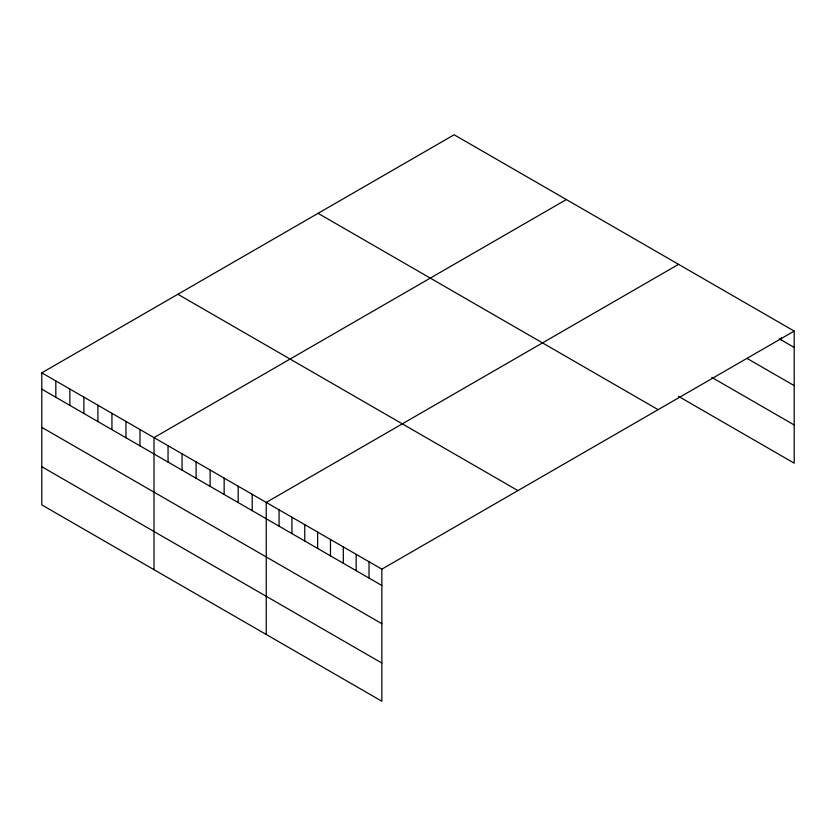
<?xml version="1.0" encoding="UTF-8"?>
<svg xmlns="http://www.w3.org/2000/svg" width="836" height="836" viewBox="0 0 836 836"><rect width="100%" height="100%" fill="white"/><g stroke="black" fill="none" stroke-linecap="round" stroke-linejoin="round"><path stroke-width="1.25" d="M41.8 372.835L381.853 569.159L381.853 701.226L41.8 504.902L41.8 372.835L454.147 134.774L794.2 331.098L794.2 463.165L678.581 396.41M566.369 199.553L154.012 437.625L154.012 569.692M678.581 264.343L266.235 502.415L266.235 634.482M381.853 569.159L794.2 331.098M779.215 338.789L794.2 347.442M747.091 358.435L794.2 385.626M711.77 377.381L794.2 424.97M318.077 213.326L658.12 409.661M177.88 294.272L517.923 490.596M41.8 389.179L381.853 585.503M41.8 427.363L381.853 623.698M41.8 466.718L381.853 663.042M781.357 337.504L781.357 340.022M369.01 561.75L369.01 578.084M356.157 554.331L356.157 570.674M343.314 546.911L343.314 563.255M330.471 539.492L330.471 555.835M317.617 532.083L317.617 548.416M304.774 524.663L304.774 541.007M291.931 517.244L291.931 533.587M279.078 509.824L279.078 526.168M252.211 494.316L252.211 510.65M238.176 486.218L238.176 502.561M224.152 478.119L224.152 494.463M210.129 470.02L210.129 486.364M196.094 461.921L196.094 478.265M182.07 453.823L182.07 470.166M168.046 445.724L168.046 462.068M139.988 429.526L139.988 445.87M125.964 421.428L125.964 437.771M111.94 413.329L111.94 429.673M97.906 405.23L97.906 421.574M83.882 397.131L83.882 413.475M69.858 389.033L69.858 405.376M55.824 380.934L55.824 397.278"/></g></svg>
